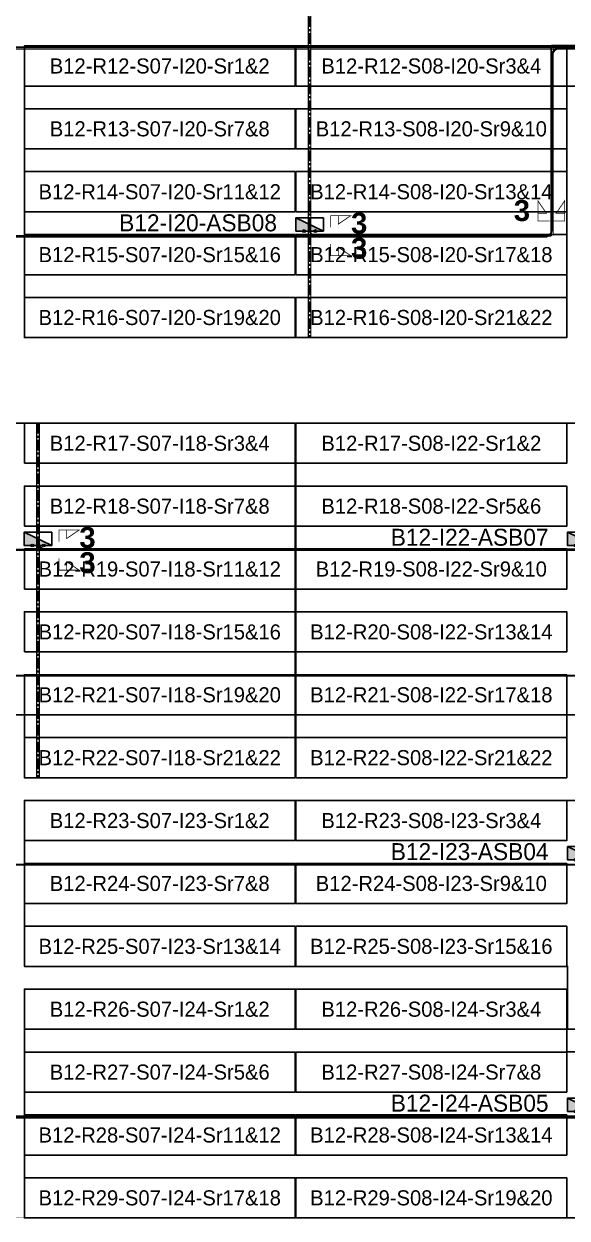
# Model space of a CAD drawing. Header units: metres. Extents: x 529297 to 529977, y 2674414 to 2674644.
# Drawn here: x 529491.6 to 529556.4, y 2674421.8 to 2674564.2 of the extents above; entities that cross this region are included whole.
import ezdxf
from ezdxf.enums import TextEntityAlignment as Align

# ---------------------------------------------------------------- set-up
doc = ezdxf.new("R2010")
doc.units = ezdxf.units.M
doc.linetypes.add('CENTER', pattern=[2, 1.25, -0.25, 0.25, -0.25])
doc.layers.add('Boundary-12.5 MW Block', color=6, linetype='Continuous', lineweight=9)
doc.layers.add('PILE', color=1, linetype='Continuous', lineweight=15)
for name, color, linetype in [('DC Trench BL-12', 40, 'Continuous'), ('E-Inverter Grouping', 2, 'Continuous'), ('Inverter Block-12', 7, 'Continuous'), ('LT Cable(AG) INV to LT Panel BL-12', 2, 'Continuous'), ('Messenger Wire Block-12 (Master Path)', 30, 'Continuous'), ('Messenger Wire Block-12 (MW Path)', 191, 'Continuous'), ('MMS Table Block-12', 8, 'Continuous'), ('Plan Line - DC BL-12', 40, 'Continuous'), ('Section Marking BL-12', 2, 'Continuous')]:
    doc.layers.add(name, color=color, linetype=linetype)
doc.styles.add('BoldTextStyle', font='arialbd.ttf')
doc.styles.get("Standard").update_dxf_attribs({"font": 'Adani Regular.ttf'})

# ---------------------------------------------------------------- blocks, each defined once
blk = doc.blocks.new('MMS Table (32.292 x 4.788)')
at = {"color": 0}
blk.add_lwpolyline([(0, -0.002), (0, 4.786), (32.292, 4.786), (32.292, -0.002)], close=True, dxfattribs=at)
at = {"color": 7}
blk.add_attdef('ID1', text='', height=1.8, dxfattribs=at).set_placement((16.146, 2.392), align=Align.MIDDLE_CENTER)
blk = doc.blocks.new('Inverter Block')
h = blk.add_hatch(color=0)
h.dxf.hatch_style = 1
h.paths.add_polyline_path([(-1.46, 2.27), (-1.46, 0.85), (1.46, 0.85)])
at = {"color": 0}
blk.add_lwpolyline([(1.46, 2.27), (-1.46, 2.27), (-1.46, 0.85), (1.46, 0.85)], close=True, dxfattribs=at)
blk.add_lwpolyline([(-1.46, 2.27), (1.46, 0.85)], dxfattribs=at)
at = {"layer": 'PILE'}
for centre in [(-0.61, 0.85), (0.61, 0.85)]:
    blk.add_circle(centre, 0.156, dxfattribs=at)
at = {"color": 7}
blk.add_attdef('ID', (-1.46, 3.01), '', height=1.8, dxfattribs=at)

msp = doc.modelspace()

# ---------------------------------------------------------------- linework, layer by layer
at = {"layer": 'Boundary-12.5 MW Block', "const_width": 0.05}
msp.add_lwpolyline([(529945.14, 2674421.79), (529297.3, 2674421.79), (529297.3, 2674644.08), (529621.12, 2674644.08), (529621.12, 2674629.08), (529653.52, 2674629.08), (529653.52, 2674621.58), (529685.91, 2674621.58), (529685.91, 2674606.58), (529718.3, 2674606.58), (529718.3, 2674591.58), (529750.69, 2674591.58), (529750.69, 2674584.08), (529783.08, 2674584.08)], dxfattribs=at)
at = {"layer": 'DC Trench BL-12', "color": 40, "const_width": 0.15}
for points in [[(529525.83, 2674599.08), (529525.54, 2674599.08), (529525.54, 2674526.79), (529525.83, 2674526.79)], [(529493.44, 2674516.58), (529493.14, 2674516.58), (529493.14, 2674474.29), (529493.44, 2674474.29)]]:
    msp.add_lwpolyline(points, close=True, dxfattribs=at)
at = {"layer": 'E-Inverter Grouping'}
for points in [[(529556.34, 2674556.79), (529556.34, 2674526.79), (529491.66, 2674526.79), (529491.66, 2674561.58), (529588.73, 2674561.58), (529588.73, 2674556.79)], [(529523.95, 2674474.29), (529491.66, 2674474.29), (529491.66, 2674481.79), (529459.26, 2674481.79), (529459.26, 2674516.58), (529523.95, 2674516.58)], [(529588.73, 2674516.58), (529588.73, 2674481.79), (529556.34, 2674481.79), (529556.34, 2674474.29), (529524.05, 2674474.29), (529524.05, 2674516.58)], [(529556.34, 2674441.58), (529588.73, 2674441.58), (529588.73, 2674421.79), (529491.66, 2674421.79), (529491.66, 2674449.08), (529556.34, 2674449.08)]]:
    msp.add_lwpolyline(points, close=True, dxfattribs=at)
at = {"layer": 'E-Inverter Grouping', "color": 3}
msp.add_lwpolyline([(529588.73, 2674444.29), (529556.44, 2674444.29), (529556.44, 2674451.79), (529491.66, 2674451.79), (529491.66, 2674471.58), (529588.73, 2674471.58)], close=True, dxfattribs=at)
at = {"layer": 'LT Cable(AG) INV to LT Panel BL-12'}
for points in [[(529581.48, 2674541.71), (529579.36, 2674541.71, -0.151992), (529578.85, 2674541.87), (529577.38, 2674542.89, 0.151992), (529576.86, 2674543.05), (529570.52, 2674543.05, -0.414214), (529569.62, 2674543.95), (529569.62, 2674554.94, 0.064459), (529569.59, 2674555.17), (529569.34, 2674556.12, -0.064459), (529569.31, 2674556.35), (529569.31, 2674560.47, 0.414214), (529568.41, 2674561.37), (529364.63, 2674561.37, -0.414214), (529363.73, 2674562.27), (529363.73, 2674562.69)], [(529581.48, 2674541.74), (529579.36, 2674541.74, -0.151992), (529578.85, 2674541.9), (529577.38, 2674542.91, 0.151992), (529576.86, 2674543.07), (529570.55, 2674543.07, -0.414214), (529569.65, 2674543.97), (529569.65, 2674554.94, 0.064459), (529569.62, 2674555.17), (529569.37, 2674556.13, -0.064459), (529569.34, 2674556.35), (529569.34, 2674560.5, 0.414214), (529568.44, 2674561.4), (529461.8, 2674561.4, -0.414214), (529460.9, 2674562.3), (529460.9, 2674562.69)], [(529581.48, 2674541.69), (529579.36, 2674541.69, -0.151992), (529578.85, 2674541.85), (529577.38, 2674542.86, 0.151992), (529576.86, 2674543.02), (529570.5, 2674543.02, -0.414214), (529569.6, 2674543.92), (529569.6, 2674554.94, 0.064459), (529569.57, 2674555.16), (529569.32, 2674556.12, -0.064459), (529569.29, 2674556.35), (529569.29, 2674560.45, 0.414214), (529568.39, 2674561.35), (529555.49, 2674561.35, 0.414214), (529554.59, 2674560.45), (529554.59, 2674539.75, -0.414214), (529553.69, 2674538.85), (529526.59, 2674538.85, -0.414214), (529525.69, 2674539.75), (529525.69, 2674540.19)], [(529583.64, 2674541.64), (529579.36, 2674541.64, -0.151992), (529578.85, 2674541.8), (529577.38, 2674542.81, 0.151992), (529576.86, 2674542.97), (529570.45, 2674542.97, -0.414214), (529569.55, 2674543.87), (529569.55, 2674554.93, 0.064459), (529569.52, 2674555.16), (529569.27, 2674556.11, -0.064459), (529569.24, 2674556.34), (529569.24, 2674560.4, 0.414214), (529568.34, 2674561.3), (529555.54, 2674561.3, 0.414214), (529554.64, 2674560.4), (529554.64, 2674539.7, -0.414214), (529553.74, 2674538.8), (529364.63, 2674538.8, -0.414214), (529363.73, 2674539.7), (529363.73, 2674540.19)], [(529583.64, 2674541.66), (529579.36, 2674541.66, -0.151992), (529578.85, 2674541.82), (529577.38, 2674542.84, 0.151992), (529576.86, 2674543), (529570.47, 2674543, -0.414214), (529569.57, 2674543.9), (529569.57, 2674554.93, 0.064459), (529569.54, 2674555.16), (529569.29, 2674556.12, -0.064459), (529569.26, 2674556.34), (529569.26, 2674560.42, 0.414214), (529568.36, 2674561.32), (529555.52, 2674561.32, 0.414214), (529554.62, 2674560.42), (529554.62, 2674539.72, -0.414214), (529553.72, 2674538.82), (529461.8, 2674538.82, -0.414214), (529460.9, 2674539.72), (529460.9, 2674540.19)], [(529583.64, 2674541.59), (529579.16, 2674541.59, 0.038984), (529579.02, 2674541.58), (529577.22, 2674541.29, -0.038984), (529577.08, 2674541.28), (529570.47, 2674541.28, 0.414214), (529569.57, 2674540.38), (529569.57, 2674518.55, -0.068738), (529569.54, 2674518.3), (529569.21, 2674517.12, 0.068738), (529569.17, 2674516.88), (529569.17, 2674502.45, -0.414214), (529568.27, 2674501.55), (529494.19, 2674501.55, -0.414214), (529493.29, 2674502.45), (529493.29, 2674502.69)], [(529584.52, 2674540.34), (529579.39, 2674540.34, -0.106848), (529579.02, 2674540.42), (529577.4, 2674541.15, 0.106848), (529577.03, 2674541.23), (529570.52, 2674541.23, 0.414214), (529569.62, 2674540.33), (529569.62, 2674518.54, -0.068738), (529569.59, 2674518.3), (529569.26, 2674517.11, 0.068738), (529569.22, 2674516.87), (529569.22, 2674502.4, -0.414214), (529568.32, 2674501.5), (529332.23, 2674501.5, -0.414214), (529331.33, 2674502.4), (529331.33, 2674502.69)], [(529582.58, 2674540.24), (529579.39, 2674540.24, -0.106848), (529579.02, 2674540.32), (529577.4, 2674541.05, 0.106848), (529577.03, 2674541.13), (529570.62, 2674541.13, 0.414214), (529569.72, 2674540.23), (529569.72, 2674518.53, -0.068738), (529569.69, 2674518.28), (529569.36, 2674517.1, 0.068738), (529569.32, 2674516.85), (529569.32, 2674464.8, -0.414214), (529568.42, 2674463.9), (529364.63, 2674463.9, -0.414214), (529363.73, 2674464.8), (529363.73, 2674465.19)], [(529580.51, 2674540.17), (529579.39, 2674540.17, -0.106848), (529579.02, 2674540.25), (529577.4, 2674540.98, 0.106848), (529577.03, 2674541.06), (529570.7, 2674541.06, 0.414214), (529569.8, 2674540.16), (529569.8, 2674518.52, -0.068738), (529569.76, 2674518.27), (529569.43, 2674517.09, 0.068738), (529569.4, 2674516.84), (529569.4, 2674434.72, -0.414214), (529568.5, 2674433.82), (529364.63, 2674433.82, -0.414214), (529363.73, 2674434.72), (529363.73, 2674435.19)], [(529584.52, 2674540.37), (529579.39, 2674540.37, -0.106848), (529579.02, 2674540.45), (529577.4, 2674541.18, 0.106848), (529577.03, 2674541.26), (529570.5, 2674541.26, 0.414214), (529569.6, 2674540.36), (529569.6, 2674518.54, -0.068738), (529569.56, 2674518.3), (529569.23, 2674517.12, 0.068738), (529569.2, 2674516.87), (529569.2, 2674502.42, -0.414214), (529568.3, 2674501.52), (529429.41, 2674501.52, -0.414214), (529428.51, 2674502.42), (529428.51, 2674502.69)], [(529584.52, 2674540.32), (529579.39, 2674540.32, -0.106848), (529579.02, 2674540.4), (529577.4, 2674541.13, 0.106848), (529577.03, 2674541.21), (529570.55, 2674541.21, 0.414214), (529569.65, 2674540.31), (529569.65, 2674518.54, -0.068738), (529569.61, 2674518.29), (529569.28, 2674517.11, 0.068738), (529569.25, 2674516.86), (529569.25, 2674487.37, -0.414214), (529568.35, 2674486.47), (529429.41, 2674486.47, -0.414214), (529428.51, 2674487.37), (529428.51, 2674487.69)], [(529582.58, 2674540.27), (529579.39, 2674540.27, -0.106848), (529579.02, 2674540.35), (529577.4, 2674541.08, 0.106848), (529577.03, 2674541.16), (529570.6, 2674541.16, 0.414214), (529569.7, 2674540.26), (529569.7, 2674518.53, -0.068738), (529569.66, 2674518.29), (529569.33, 2674517.1, 0.068738), (529569.3, 2674516.86), (529569.3, 2674464.82, -0.414214), (529568.4, 2674463.92), (529461.8, 2674463.92, -0.414214), (529460.9, 2674464.82), (529460.9, 2674465.19)], [(529582.58, 2674540.19), (529579.39, 2674540.19, -0.106848), (529579.02, 2674540.27), (529577.4, 2674541, 0.106848), (529577.03, 2674541.08), (529570.67, 2674541.08, 0.414214), (529569.77, 2674540.18), (529569.77, 2674518.52, -0.068738), (529569.74, 2674518.28), (529569.41, 2674517.09, 0.068738), (529569.37, 2674516.85), (529569.37, 2674434.75, -0.414214), (529568.47, 2674433.85), (529461.8, 2674433.85, -0.414214), (529460.9, 2674434.75), (529460.9, 2674435.19)]]:
    msp.add_lwpolyline(points, format="xyb", dxfattribs=at)
at = {"layer": 'Messenger Wire Block-12 (Master Path)'}
for points in [[(529362.09, 2674561.44), (529569.37, 2674561.44)], [(529554.5, 2674538.94), (529554.5, 2674561.44)], [(529362.09, 2674538.94), (529554.5, 2674538.94)], [(529329.7, 2674501.44), (529569.28, 2674501.44)], [(529426.87, 2674486.44), (529569.28, 2674486.44)], [(529362.09, 2674463.94), (529569.28, 2674463.94)], [(529362.09, 2674433.94), (529718.3, 2674433.94)]]:
    msp.add_lwpolyline(points, dxfattribs=at)
at = {"layer": 'Messenger Wire Block-12 (MW Path)', "const_width": 0.1}
for points in [[(529554.5, 2674561.69), (529569.37, 2674561.69)], [(529554.75, 2674538.94), (529554.75, 2674561.44)], [(529362.09, 2674561.19), (529569.37, 2674561.19)], [(529362.09, 2674538.94), (529554.5, 2674538.94)], [(529329.7, 2674501.44), (529569.28, 2674501.44)], [(529426.87, 2674486.44), (529569.28, 2674486.44)], [(529362.09, 2674463.94), (529569.28, 2674463.94)], [(529362.09, 2674433.69), (529718.3, 2674433.69)]]:
    msp.add_lwpolyline(points, dxfattribs=at)
at = {"layer": 'Plan Line - DC BL-12', "color": 6, "linetype": 'CENTER'}
for points in [[(529525.69, 2674599.08), (529525.69, 2674526.79)], [(529493.29, 2674516.58), (529493.29, 2674474.29)]]:
    msp.add_lwpolyline(points, dxfattribs=at)
at = {"layer": 'Section Marking BL-12', "color": 94, "lineweight": 35, "true_color": 0x00a500, "const_width": 0.1}
for points in [[(529554.3, 2674540.69), (529552.91, 2674540.69), (529552.91, 2674543.09), (529553.92, 2674541.61), (529552.91, 2674541.61)], [(529554.7, 2674540.69), (529556.09, 2674540.69), (529556.09, 2674543.09), (529555.08, 2674541.61), (529556.09, 2674541.61)], [(529528.19, 2674539.94), (529528.19, 2674541.33), (529530.59, 2674541.33), (529529.11, 2674540.32), (529529.11, 2674541.33)], [(529528.19, 2674537.94), (529528.19, 2674536.55), (529530.59, 2674536.55), (529529.11, 2674537.56), (529529.11, 2674536.55)], [(529495.79, 2674502.44), (529495.79, 2674503.83), (529498.19, 2674503.83), (529496.71, 2674502.82), (529496.71, 2674503.83)], [(529495.79, 2674500.44), (529495.79, 2674499.05), (529498.19, 2674499.05), (529496.71, 2674500.06), (529496.71, 2674499.05)]]:
    msp.add_lwpolyline(points, dxfattribs=at)

# ---------------------------------------------------------------- block references
at = {"layer": 'Inverter Block-12'}
ref = msp.add_blockref('Inverter Block', (529525.69, 2674538.53), dxfattribs=dict(at, xscale=1.124999999976148, yscale=1.124999999976148, zscale=1.124999999976148))
ref.add_attrib('ID', 'B12-I20-ASB08', (529502.97, 2674539.46), dxfattribs={"layer": '0', "color": 7, "height": 2.025})
ref = msp.add_blockref('Inverter Block', (529493.29, 2674501.03), dxfattribs=dict(at, xscale=1.124999999976148, yscale=1.124999999976148, zscale=1.124999999976148))
ref.add_attrib('ID', 'B12-I18-ASB07', (529470.58, 2674501.96), dxfattribs={"layer": '0', "color": 7, "height": 2.025})
ref = msp.add_blockref('Inverter Block', (529558.08, 2674501.03), dxfattribs=dict(at, xscale=1.124999999976148, yscale=1.124999999976148, zscale=1.124999999976148))
ref.add_attrib('ID', 'B12-I22-ASB07', (529535.36, 2674501.96), dxfattribs={"layer": '0', "color": 7, "height": 2.025})
ref = msp.add_blockref('Inverter Block', (529558.08, 2674463.53), dxfattribs=dict(at, xscale=1.124999999976148, yscale=1.124999999976148, zscale=1.124999999976148))
ref.add_attrib('ID', 'B12-I23-ASB04', (529535.36, 2674464.46), dxfattribs={"layer": '0', "color": 7, "height": 2.025})
ref = msp.add_blockref('Inverter Block', (529558.08, 2674433.53), dxfattribs=dict(at, xscale=1.124999999976148, yscale=1.124999999976148, zscale=1.124999999976148))
ref.add_attrib('ID', 'B12-I24-ASB05', (529535.36, 2674434.46), dxfattribs={"layer": '0', "color": 7, "height": 2.025})
at = {"layer": 'MMS Table Block-12'}
for p, values in [((529491.66, 2674556.79), {'ID1': 'B12-R12-S07-I20-Sr1&2'}), ((529524.05, 2674556.79), {'ID1': 'B12-R12-S08-I20-Sr3&4'}), ((529491.66, 2674549.29), {'ID1': 'B12-R13-S07-I20-Sr7&8'}), ((529524.05, 2674549.29), {'ID1': 'B12-R13-S08-I20-Sr9&10'}), ((529491.66, 2674541.79), {'ID1': 'B12-R14-S07-I20-Sr11&12'}), ((529524.05, 2674541.79), {'ID1': 'B12-R14-S08-I20-Sr13&14'}), ((529491.66, 2674534.29), {'ID1': 'B12-R15-S07-I20-Sr15&16'}), ((529524.05, 2674534.29), {'ID1': 'B12-R15-S08-I20-Sr17&18'}), ((529491.66, 2674526.79), {'ID1': 'B12-R16-S07-I20-Sr19&20'}), ((529524.05, 2674526.79), {'ID1': 'B12-R16-S08-I20-Sr21&22'}), ((529491.66, 2674511.79), {'ID1': 'B12-R17-S07-I18-Sr3&4'}), ((529524.05, 2674511.79), {'ID1': 'B12-R17-S08-I22-Sr1&2'}), ((529491.66, 2674504.29), {'ID1': 'B12-R18-S07-I18-Sr7&8'}), ((529524.05, 2674504.29), {'ID1': 'B12-R18-S08-I22-Sr5&6'}), ((529491.66, 2674496.79), {'ID1': 'B12-R19-S07-I18-Sr11&12'}), ((529524.05, 2674496.79), {'ID1': 'B12-R19-S08-I22-Sr9&10'}), ((529491.66, 2674489.29), {'ID1': 'B12-R20-S07-I18-Sr15&16'}), ((529524.05, 2674489.29), {'ID1': 'B12-R20-S08-I22-Sr13&14'}), ((529491.66, 2674481.79), {'ID1': 'B12-R21-S07-I18-Sr19&20'}), ((529524.05, 2674481.79), {'ID1': 'B12-R21-S08-I22-Sr17&18'}), ((529491.66, 2674474.29), {'ID1': 'B12-R22-S07-I18-Sr21&22'}), ((529524.05, 2674474.29), {'ID1': 'B12-R22-S08-I22-Sr21&22'}), ((529491.66, 2674466.79), {'ID1': 'B12-R23-S07-I23-Sr1&2'}), ((529524.05, 2674466.79), {'ID1': 'B12-R23-S08-I23-Sr3&4'}), ((529491.66, 2674459.29), {'ID1': 'B12-R24-S07-I23-Sr7&8'}), ((529524.05, 2674459.29), {'ID1': 'B12-R24-S08-I23-Sr9&10'}), ((529491.66, 2674451.79), {'ID1': 'B12-R25-S07-I23-Sr13&14'}), ((529524.05, 2674451.79), {'ID1': 'B12-R25-S08-I23-Sr15&16'}), ((529491.66, 2674444.29), {'ID1': 'B12-R26-S07-I24-Sr1&2'}), ((529524.05, 2674444.29), {'ID1': 'B12-R26-S08-I24-Sr3&4'}), ((529491.66, 2674436.79), {'ID1': 'B12-R27-S07-I24-Sr5&6'}), ((529524.05, 2674436.79), {'ID1': 'B12-R27-S08-I24-Sr7&8'}), ((529491.66, 2674429.29), {'ID1': 'B12-R28-S07-I24-Sr11&12'}), ((529524.05, 2674429.29), {'ID1': 'B12-R28-S08-I24-Sr13&14'}), ((529491.66, 2674421.79), {'ID1': 'B12-R29-S07-I24-Sr17&18'}), ((529524.05, 2674421.79), {'ID1': 'B12-R29-S08-I24-Sr19&20'})]:
    msp.add_blockref('MMS Table (32.292 x 4.788)', p, dxfattribs=at).add_auto_attribs(values)

# ---------------------------------------------------------------- texts
at = {"layer": 'Section Marking BL-12', "color": 94, "true_color": 0x00a500, "style": 'BoldTextStyle'}
for p in [(529551, 2674541.94), (529531.59, 2674540.44), (529531.59, 2674537.44), (529499.19, 2674502.94), (529499.19, 2674499.94)]:
    msp.add_text('3', height=2.5, dxfattribs=at).set_placement(p, align=Align.MIDDLE_CENTER)

doc.saveas('drawing.dxf')
